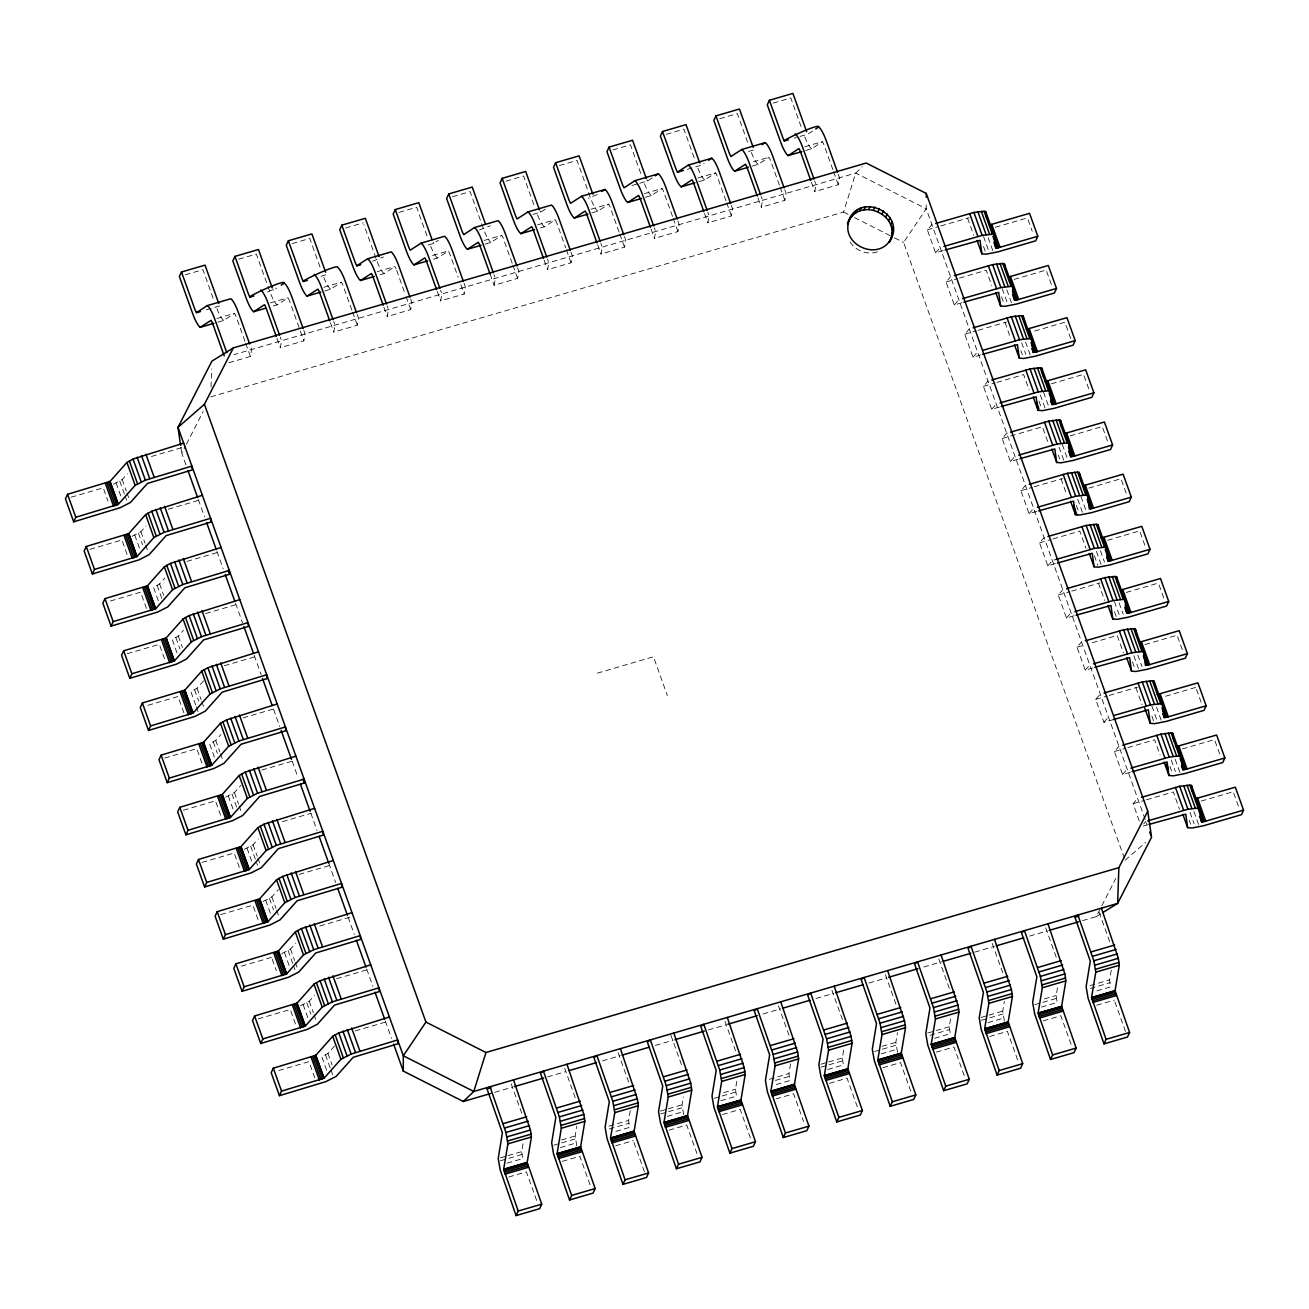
<?xml version="1.0" encoding="UTF-8"?>
<svg xmlns="http://www.w3.org/2000/svg" width="1309" height="1309" viewBox="0 0 1309 1309"><rect width="100%" height="100%" fill="white"/><g stroke="black" fill="none" stroke-linecap="round" stroke-linejoin="round"><path stroke-width="0.75" stroke-dasharray="5 3.75" d="M926.232 204.94L926.216 208.769L1147.142 824.915M211.027 386.957L211.649 369.073M507.025 1163.161L522.7 1158.58L521.735 1151.609L523.355 1141.841M576.811 1145.899L575.175 1135.999L576.794 1126.231M615.868 1131.369L629.596 1127.36L628.615 1120.389L630.251 1110.621M683.691 1114.679L682.054 1104.78L683.363 1096.958M720.801 1100.722L736.476 1096.14L735.511 1089.17L737.131 1079.401M776.204 1084.539L789.932 1080.53L788.951 1073.56L790.571 1063.792M827.697 1069.502L843.372 1064.921L842.391 1057.95L844.027 1048.165M897.483 1052.24L895.847 1042.34L897.467 1032.556M934.577 1038.282L950.269 1033.701L949.287 1026.731L950.907 1016.946M1004.363 1021.02L1002.727 1011.121L1004.363 1001.336M1041.473 1007.063L1057.148 1002.481L1056.183 995.511L1057.803 985.726M1096.877 990.88L1110.588 986.871L1109.623 979.885L1111.243 970.116M228.846 362.757L250.395 356.457L251.639 349.503L250.33 345.821M303.77 330.212L305.095 333.893L303.835 340.847L280.322 347.719L281.566 340.765L280.257 337.084M357.21 314.602L358.535 318.283L357.292 325.237L333.779 332.093L335.022 325.156L333.697 321.474M410.65 298.992L411.975 302.674L410.731 309.628L387.219 316.483L388.462 309.546L387.137 305.864M464.106 283.382L465.415 287.064L464.171 294.018L440.658 300.874L441.902 293.936L440.593 290.254M517.546 267.772L518.871 271.454L517.628 278.408L494.115 285.264L495.358 278.326L494.033 274.645M570.986 252.162L572.311 255.844L571.068 262.798L547.555 269.654L548.798 262.716L547.473 259.035M624.442 236.553L625.751 240.234L624.508 247.188L600.995 254.044L602.238 247.106L600.913 243.425M677.882 220.943L679.207 224.624L677.964 231.562L654.435 238.434L655.678 231.497L654.369 227.815M731.322 205.333L732.647 209.015L731.404 215.952L707.891 222.825L709.134 215.887L707.809 212.205M784.762 189.723L786.087 193.405L784.844 200.342L761.331 207.215L762.574 200.277L761.249 196.595M838.218 174.113L839.544 177.795L838.284 184.733L814.771 191.605L816.014 184.667L814.705 180.986M210.684 396.905L843.569 212.042L855.742 173.066L862.287 166.799M185.911 464.842L181.771 453.307L185.502 446.025M186.434 444.209L203.222 411.451M1082.494 920.652L1096.222 916.644L1100.885 907.546M1101.818 905.73L1115.792 878.437M1124.431 858.328L903.619 242.46L926.216 208.769L855.742 173.066L234 354.657M943.233 250.575L935.559 252.817L927.328 229.86L931.893 224.592M935.559 252.817L940.124 247.548M961.935 302.739L954.277 304.981L946.047 282.024L950.596 276.755M954.277 304.981L958.826 299.712M980.637 354.919L972.98 357.144L964.749 334.204L969.298 328.935M972.98 357.144L977.528 351.892M999.34 407.083L991.682 409.324L983.452 386.368L988 381.099M991.682 409.324L996.231 404.056M1018.058 459.246L1010.384 461.488L1002.154 438.531L1006.703 433.263L1010.483 432.166M1010.384 461.488L1014.933 456.219M1036.761 511.426L1029.087 513.652L1020.856 490.695L1025.422 485.443M1029.087 513.652L1033.652 508.383M1055.463 563.59L1047.805 565.832L1039.575 542.875L1044.124 537.606M1047.805 565.832L1052.354 560.563L1056.134 559.45M1074.165 615.754L1066.508 617.995L1058.277 595.039L1062.826 589.77M1066.508 617.995L1071.057 612.727M1092.868 667.934L1085.21 670.159L1076.98 647.202L1081.529 641.95M1085.21 670.159L1089.759 664.89M1113.501 719.541L1103.912 722.339L1095.682 699.382L1100.231 694.114M1103.912 722.339L1108.461 717.07M1130.289 772.261L1122.615 774.503L1114.384 751.546L1118.95 746.277M1122.615 774.503L1127.18 769.234M1139.272 820.939L1133.103 803.71L1137.652 798.457M1143.608 824.032L1145.882 821.398M113.343 484.15L122.179 479.552L127.382 473.711M132.045 536.33L140.881 531.732L146.084 525.891M158.291 600.667L153.497 587.283L159.6 583.896L164.787 578.054M176.993 652.847L172.199 639.447L178.302 636.059L183.489 630.218M195.695 705.011L190.901 691.627L197.005 688.239L203.5 680.925M214.414 757.175L209.604 743.79L215.707 740.403L220.91 734.562M225.573 797.165L234.409 792.567L240.905 785.269M244.276 849.345L253.112 844.747L258.315 838.889M262.994 901.508L271.83 896.91L278.326 889.613M281.697 953.672L290.533 949.074L295.719 943.233M300.399 1005.852L309.235 1001.254L314.438 995.396M326.645 1070.189L321.834 1056.805L327.937 1053.418L334.433 1046.104M1125.118 860.242L1145.686 842.341M217.834 322.178L223.708 320.46L234.573 313.456A7.429 1.702 73.7 0 1 236.324 317.187L245.028 341.502M267.609 291.923L276.575 288.176M273.237 305.995L277.164 304.85L288.013 297.847A7.429 1.702 73.7 0 1 289.764 301.577L303.835 340.847M324.73 290.958L330.604 289.24L341.469 282.237A7.429 1.702 73.7 0 1 343.203 285.967L351.925 310.282M372.541 261.276L383.472 256.957M380.134 274.775L384.044 273.63L394.909 266.627A7.429 1.702 73.7 0 1 396.087 268.901M427.945 245.094L433.819 243.376L438.45 240.332M433.574 259.166L437.501 258.02L448.349 251.017A7.429 1.702 73.7 0 1 450.1 254.748L458.15 277.181M479.438 230.057L490.351 225.737M485.066 244.128L490.94 242.41L501.805 235.407A7.429 1.702 73.7 0 1 503.54 239.138L512.261 263.436M532.878 214.447L540.715 212.156L545.346 209.113M540.47 227.946L544.38 226.801L555.245 219.797A7.429 1.702 73.7 0 1 556.996 223.528L565.701 247.826M597.248 194.517L588.281 198.264M591.946 212.909L597.837 211.191L608.685 204.188A7.429 1.702 73.7 0 1 610.436 207.918L619.141 232.217M639.774 183.227L647.611 180.937L652.226 177.893M645.402 197.299L651.277 195.581L662.125 188.578A7.429 1.702 73.7 0 1 663.876 192.308L672.597 216.607M687.34 169.336L701.051 165.327L704.127 163.298M698.842 181.689L704.717 179.971L715.581 172.968A7.429 1.702 73.7 0 1 717.316 176.699L726.037 200.997M752.282 166.079L758.156 164.361L769.021 157.358A7.429 1.702 73.7 0 1 770.772 161.089L779.477 185.387M812.562 131.064L807.931 134.107L794.219 138.116M805.722 150.47L811.613 148.751L822.461 141.748A7.429 1.702 73.7 0 1 824.212 145.479L832.933 169.777M1096.222 916.644L1101.164 913.6M185.273 274.825L202.911 269.67L214.152 301.021M238.713 259.215L256.351 254.061L269.572 290.942A22.302 5.105 73.7 0 0 276.035 303.803L277.164 304.85M292.169 243.605L309.808 238.451L321.032 269.801M345.609 227.995L363.248 222.841M399.049 212.385L416.687 207.231L427.928 238.582M452.505 196.775L470.127 191.621L483.348 228.502A22.302 5.105 73.7 0 0 489.828 241.363L490.94 242.41M505.945 181.166L523.584 176.011L534.825 207.362M559.385 165.556L577.024 160.402L590.244 197.283A22.302 5.105 73.7 0 0 596.708 210.144L597.837 211.191M612.825 149.946L630.463 144.792L641.705 176.142M666.281 134.336L683.92 129.182L695.144 160.532M719.721 118.726L737.36 113.572L747.93 143.074M773.161 103.116L790.8 97.962L802.041 129.313M206.331 309.824L220.043 305.815M321.065 276.314L326.874 274.514A7.429 1.702 73.7 0 1 326.285 273.499M631.92 185.518L637.81 183.8M748.617 151.435L754.491 149.717A7.429 1.702 73.7 0 1 753.837 148.621M216.869 318.512L234.507 313.375M270.308 302.903L287.947 297.765M323.765 287.293L341.404 282.155M377.205 271.683L394.843 266.545M432.608 255.5L448.283 250.935M484.101 240.463L501.723 235.309M537.541 224.853L555.18 219.699M590.981 209.244L608.62 204.089M644.421 193.634L662.059 188.48M697.877 178.024L715.516 172.87M753.28 161.841L768.956 157.26M804.757 146.804L822.396 141.65M151.451 456.481L182.098 447.531M927.328 229.86L938.831 226.506M940.746 225.933L969.085 217.719M877.406 251.803C867.327 255.37 855.431 250.706 849.868 241.707M71.111 497.207L103.231 487.832L108.025 501.216M995.347 227.259L1027.45 217.883M168.239 509.217L200.801 499.694M946.047 282.024L957.534 278.67M959.448 278.113L986.266 270.276L991.747 285.575M89.83 549.371L121.933 539.995L127.415 555.294M1014.05 279.422L1046.153 270.047L1052.338 287.26M186.942 561.381L219.503 551.874M964.749 334.204L976.236 330.833M978.15 330.277L1006.49 322.047M110.414 600.995L140.636 592.159L146.804 609.389M1034.65 331.046L1064.871 322.21L1071.04 339.424M205.644 613.545L238.205 604.038M983.452 386.368L994.938 383.013M996.869 382.441L1023.671 374.619L1029.169 389.918M127.235 653.715L159.338 644.339L165.523 661.552M1051.471 383.766L1083.574 374.374L1089.743 391.604M224.346 665.725L256.924 656.202M1002.154 438.531L1042.389 426.783L1048.558 443.996M147.835 705.338L178.04 696.503L184.225 713.716M1070.173 435.93L1102.276 426.554L1107.758 441.853M243.065 717.888L275.626 708.382M1020.856 490.695L1032.359 487.341M1034.274 486.784L1062.613 478.554M164.639 758.058L196.759 748.666L202.928 765.896M1088.875 488.093L1120.979 478.718L1127.164 495.931M261.767 770.052L294.329 760.545M1039.575 542.875L1051.062 539.521M1052.976 538.948L1079.794 531.127L1085.963 548.34M597.362 673.153L653.453 656.774L667.345 695.521M183.342 810.222L215.461 800.846L221.63 818.06M1107.578 540.273L1139.681 530.881L1145.866 548.111M282.384 821.659L311.117 813.282M1058.277 595.039L1069.764 591.684M1071.678 591.128L1100.018 582.898M202.061 862.386L234.164 853.01L240.332 870.223M1126.28 592.437L1158.4 583.061M299.172 874.396L331.733 864.889M1076.98 647.202L1084.637 644.977M1092.311 642.735L1117.199 635.454L1123.384 652.684M220.763 914.566L252.866 905.174L258.364 920.489M1144.999 644.601L1177.102 635.225L1182.583 650.524M319.789 926.003L350.452 917.053M1095.682 699.382L1107.185 696.028M1109.099 695.455L1137.439 687.241M241.363 966.173L271.568 957.354M1165.583 696.224L1195.804 687.389M336.593 978.739L369.154 969.216M1114.384 751.546L1125.887 748.192M1127.802 747.635L1154.62 739.798L1160.101 755.097M258.168 1018.893L290.287 1009.517L296.456 1026.731M1182.403 748.944L1214.507 739.569L1220.692 756.782M355.295 1030.903L387.857 1021.396M1133.103 803.71L1144.59 800.355M1146.504 799.799L1173.322 791.961L1179.491 809.191M278.768 1070.517L308.989 1061.681L315.158 1078.911M1201.106 801.108L1233.209 791.732L1238.707 807.031M1143.248 826.11L1147.077 824.997M494.671 1092.344L512.31 1087.206M547.571 1076.898L565.21 1071.744M602.435 1060.879L620.073 1055.725M655.351 1045.416L672.99 1040.279M708.251 1029.97L725.89 1024.816M763.114 1013.951L780.753 1008.797M816.014 998.489L833.653 993.335M868.931 983.043L886.553 977.888M923.794 967.007L941.416 961.87M974.73 952.134L994.333 946.407M1029.594 936.115L1047.233 930.961M500.169 1157.909L506.043 1156.191M508.007 1155.618L521.735 1151.609M561.463 1140.008L575.175 1135.999M609.029 1126.116L628.615 1120.389M660.505 1111.079L666.379 1109.361M668.343 1108.788L682.054 1104.78M723.746 1092.606L735.511 1089.17M769.348 1079.287L788.951 1073.56M820.841 1064.233L826.715 1062.532M828.679 1061.959L842.391 1057.95M882.119 1046.333L895.847 1042.34M927.737 1033.014L949.287 1026.731M981.177 1017.404L987.051 1015.686M989.015 1015.113L1002.727 1011.121M1044.418 998.931L1056.183 995.511M1090.021 985.612L1109.623 979.885M500.463 1160.756L522.013 1154.473M553.903 1145.146L559.777 1143.428M561.741 1142.855L575.453 1138.863M609.307 1128.963L628.909 1123.253M660.783 1113.926L666.674 1112.208M668.621 1111.636L682.349 1107.643M714.239 1098.316L720.114 1096.598M722.077 1096.026L735.789 1092.033M775.517 1080.416L789.229 1076.407M821.119 1067.097L827.01 1065.379M828.957 1064.806L842.685 1060.797M874.576 1051.487L880.45 1049.769M882.413 1049.196L896.125 1045.187M929.979 1035.304L949.565 1029.578M981.455 1020.267L1003.021 1013.968M1034.895 1004.658L1040.786 1002.939M1042.749 1002.367L1056.461 998.358M1090.315 988.475L1109.901 982.748M560.465 1147.551L576.156 1142.97M667.361 1116.332L683.036 1111.75M881.137 1053.892L896.812 1049.311M988.033 1022.673L1003.708 1018.091M508.759 1177.004L526.382 1171.85L537.623 1203.184M562.199 1161.394L579.838 1156.24L590.408 1185.741M615.639 1145.768L633.278 1140.63M669.079 1130.158L686.718 1125.02L697.304 1154.505M722.535 1114.548L740.174 1109.41L751.399 1140.744M775.975 1098.938L793.614 1093.8L803.53 1121.453M829.415 1083.328L847.054 1078.191L858.295 1109.525M882.871 1067.719L900.51 1062.564L911.08 1092.066M936.311 1052.109L953.95 1046.955L965.191 1078.305M989.751 1036.499L1007.39 1031.345L1018.631 1062.695M1043.208 1020.889L1060.83 1015.735L1072.071 1047.085M1096.647 1005.279L1114.286 1000.125M843.569 212.042L852.666 216.656M854.482 217.572L892.689 236.929M894.522 237.862L903.619 242.46M811.613 148.751L810.484 147.704A22.302 5.105 73.7 0 1 804.021 134.843M758.156 164.361L757.044 163.314A22.302 5.105 73.7 0 1 750.581 150.453M704.717 179.971L703.604 178.924A22.302 5.105 73.7 0 1 697.141 166.063M651.277 195.581L650.148 194.534A22.302 5.105 73.7 0 1 643.684 181.673M544.38 226.801L543.268 225.753A22.302 5.105 73.7 0 1 536.805 212.892M437.501 258.02L436.372 256.973A22.302 5.105 73.7 0 1 429.908 244.112M384.044 273.63L382.932 272.583A22.302 5.105 73.7 0 1 376.468 259.722L363.902 224.69M330.604 289.24L329.492 288.193A22.302 5.105 73.7 0 1 323.028 275.332M223.708 320.46L222.595 319.412A22.302 5.105 73.7 0 1 216.132 306.551M647.611 180.937L647.53 180.855A7.429 1.702 73.7 0 1 646.957 179.84M540.715 212.156L540.65 212.074A7.429 1.702 73.7 0 1 540.061 211.06M433.754 243.294L433.819 243.376A7.429 1.702 73.7 0 1 433.164 242.28M273.499 290.205L273.417 290.123A7.429 1.702 73.7 0 1 272.845 289.109M1028.138 219.781L1032.261 231.268M1159.087 584.976L1164.568 600.275M1196.491 689.303L1201.286 702.704M988.164 237.682L992.958 251.066M1006.866 289.845L1011.661 303.23M1025.569 342.009L1030.363 355.41M1043.584 392.275L1049.082 407.574M1062.303 444.438L1067.784 459.737M1081.005 496.602L1085.799 510.003M1100.394 550.696L1104.501 562.166M1119.097 602.86L1123.22 614.33M1137.799 655.024L1141.923 666.51M1156.501 707.204L1161.312 720.588M1175.22 759.367L1180.014 772.752M1193.923 811.531L1198.717 824.932M983.534 236.536L988.328 249.921M1002.236 288.7L1007.046 302.084M1021.625 342.778L1025.749 354.264M1040.328 394.958L1045.138 408.343M1059.046 447.122L1063.841 460.506M1077.749 499.285L1082.543 512.686M1096.451 551.465L1101.245 564.85M1114.466 601.715L1119.964 617.014M1133.856 655.793L1138.666 669.194M1151.887 706.058L1156.681 719.443M1171.277 760.136L1175.384 771.606M1189.979 812.3L1194.103 823.786M983.517 246.485L985.579 252.228M1001.532 296.75L1004.281 304.392M1020.922 350.828L1022.296 354.657M1038.953 401.078L1041.015 406.821M1058.343 455.156L1059.717 458.984M1076.358 505.421L1079.107 513.063M1094.373 555.671L1097.809 565.243M1114.45 611.663L1116.512 617.406M1132.481 661.929L1135.214 669.57M1151.871 716.007L1153.933 721.75M1169.886 766.256L1172.635 773.914M1189.276 820.35L1190.65 824.179M967.564 218.112L973.732 235.325M1004.968 322.439L1010.466 337.755M1061.092 478.947L1066.573 494.262M1098.496 583.29L1104.681 600.504M1135.917 687.634L1142.086 704.847M833.604 171.643L838.284 184.733M1099.118 912.193L1110.523 943.985M1114.941 1001.974L1125.527 1031.476M811.416 182.262L814.771 191.605M780.148 187.269L784.844 200.342M1045.678 927.803L1057.083 959.595M757.976 197.872L761.331 207.215M726.708 202.879L731.404 215.952M992.238 943.413L1003.627 975.205M704.537 213.482L707.891 222.825M673.268 218.488L677.964 231.562M938.782 959.022L950.187 990.815M651.097 229.091L654.435 238.434M619.812 234.098L624.508 247.188M885.342 974.632L896.747 1006.425M597.64 244.701L600.995 254.044M566.372 249.708L571.068 262.798M831.902 990.242L842.62 1020.153M544.2 260.311L547.555 269.654M512.932 265.318L517.628 278.408M778.462 1005.852L789.851 1037.644M490.09 274.056L494.115 285.264M460.833 284.658L464.171 294.018M725.006 1021.462L735.74 1051.389M437.304 291.531L440.658 300.874M396.66 270.358L405.365 294.656M406.035 296.538L410.731 309.628M670.895 1035.206L682.3 1066.999M383.864 307.14L387.219 316.483M352.596 312.147L357.292 325.237M618.126 1052.681L628.844 1082.608M633.932 1142.462L644.519 1171.964M330.424 322.75L333.779 332.093M564.67 1068.291L576.075 1100.084M276.968 338.36L280.322 347.719M245.699 343.367L250.395 356.457M511.23 1083.901L522.635 1115.693M198.33 499.498L204.548 516.81M216.967 551.449L223.185 568.777M235.604 603.416L242.492 622.659M254.224 655.384L261.129 674.626M273.548 709.265L279.766 726.593M292.185 761.233L297.699 776.63M310.822 813.2L317.023 830.511M328.755 863.236L335.66 882.479M348.079 917.118L354.297 934.446M366.716 969.085L372.918 986.413M385.337 1021.053L391.555 1038.364M122.179 479.552L126.302 491.039M126.989 492.953L129.035 498.68M140.881 531.732L145.004 543.202M145.692 545.117L147.737 550.86M159.6 583.896L163.707 595.366M178.302 636.059L182.409 647.546M197.005 688.239L201.111 699.71M201.799 701.624L204.548 709.282M215.707 740.403L219.83 751.873M220.517 753.788L223.25 761.445M234.409 792.567L238.533 804.053M239.22 805.968L241.265 811.695M253.112 844.747L257.235 856.217M257.922 858.131L259.984 863.875M271.83 896.91L275.937 908.381M276.624 910.295L278.686 916.038M290.533 949.074L294.64 960.561M295.327 962.475L297.388 968.202M309.235 1001.254L313.358 1012.724M314.045 1014.639L316.091 1020.382M327.937 1053.418L332.061 1064.888M119.757 481.041L126.613 500.169M138.459 533.221L142.583 544.691M157.162 585.385L161.972 598.769M175.881 637.548L179.988 649.035M194.583 689.728L198.69 701.199M213.285 741.892L217.409 753.362M231.988 794.056L236.798 807.457M250.69 846.236L257.562 865.364M269.409 898.399L273.516 909.87M288.111 950.563L294.967 969.691M306.813 1002.743L310.937 1014.213M325.516 1054.907L330.326 1068.291M331.013 1070.206L333.059 1075.949M116.076 482.939L120.886 496.34M134.778 535.119L140.276 550.418M196.383 706.925L198.444 712.669M228.306 795.954L233.117 809.355M247.025 848.134L251.819 861.518M265.727 900.297L271.208 915.596M284.429 952.461L289.911 967.776M303.132 1004.641L307.942 1018.026M272.256 959.268L276.379 970.738M180.904 447.302L181.771 453.307"/><path stroke-width="1.5" d="M490.76 1093.49L463.321 1101.507L403.287 1071.089L403.319 1055.774L177.991 427.323L211.927 361.12L233.329 347.899L866.214 163.036L926.265 193.454L1147.764 811.236L1151.56 837.22L1117.624 903.423L1102.8 912.586M926.248 197.283L926.265 193.454M1147.764 811.236L1118.868 867.638L1117.624 903.423L473.793 1091.477L463.321 1101.507M516.09 1215.586L518.2 1211.038L503.67 1169.264L507.892 1143.853L505.928 1132.481L490.008 1086.748L487.046 1088.908L502.411 1132.89L498.205 1158.481L500.185 1169.853L516.09 1215.586L539.603 1208.714L541.713 1204.165L527.183 1162.392L531.405 1136.997L530.423 1130.011L513.521 1079.876M569.546 1199.977L571.64 1195.428L557.11 1153.654L561.332 1128.243L559.368 1116.872L543.448 1071.138L540.486 1073.298L555.85 1117.281L551.662 1142.872L553.625 1154.243L569.546 1199.977L593.059 1193.104L595.153 1188.556L580.623 1146.782L584.845 1121.371L583.879 1114.401L566.961 1064.266M622.986 1184.367L625.08 1179.818L610.55 1138.045L614.772 1112.634L612.808 1101.262L596.904 1055.529L593.942 1057.688L609.307 1101.671L605.102 1127.262L607.065 1138.634L622.986 1184.367L646.499 1177.495L648.609 1172.946L634.096 1131.352L638.301 1105.761L637.319 1098.791L620.417 1048.656M676.426 1168.757L678.537 1164.208L663.99 1122.435L668.228 1097.024L666.265 1085.652L650.344 1039.919L647.382 1042.079L662.747 1086.061L658.542 1111.652L660.521 1123.024L676.426 1168.757L699.939 1161.885L702.049 1157.336L687.52 1115.563L691.741 1090.152L690.759 1083.181L673.857 1033.046M729.882 1153.147L713.961 1107.414L711.998 1096.042L716.187 1070.451L700.822 1026.469L703.784 1024.309L719.705 1070.042L721.668 1081.414L717.447 1106.825L731.976 1148.598L729.882 1153.147L753.395 1146.275L755.489 1141.726L740.959 1099.953L745.181 1074.542L744.216 1067.571L727.297 1017.437M783.322 1137.537L785.416 1132.989L770.886 1091.215L775.108 1065.804L773.144 1054.432L757.224 1008.699L754.262 1010.859L769.643 1054.841L765.438 1080.416L767.401 1091.804L783.322 1137.537L806.835 1130.665L808.929 1126.116L794.432 1084.523L798.621 1058.932L797.656 1051.961L780.753 1001.827M836.762 1121.928L838.873 1117.379L824.326 1075.605L828.564 1050.194L826.584 1038.822L810.68 993.089L807.718 995.249L823.083 1039.231L818.878 1064.806L820.841 1076.194L836.762 1121.928L860.275 1115.055L862.386 1110.507L847.839 1068.733L852.077 1043.322L851.095 1036.352L834.193 986.217M890.202 1106.318L874.297 1060.568L872.318 1049.196L876.523 1023.622L861.158 979.639L864.12 977.479L880.041 1023.213L882.004 1034.585L877.783 1059.995L892.313 1101.769L890.202 1106.318L913.731 1099.445L915.825 1094.897L901.296 1053.123L905.517 1027.712L904.535 1020.742L887.633 970.607M943.658 1090.708L945.752 1086.159L931.223 1044.386L935.444 1018.975L933.481 1007.603L917.56 961.87L914.598 964.029L929.963 1008.012L925.774 1033.586L927.737 1044.958L943.658 1090.708L967.171 1083.836L969.265 1079.287L954.768 1037.693L958.957 1012.102L957.992 1005.132L941.073 954.997M997.098 1075.098L999.192 1070.549L984.663 1028.776L988.884 1003.365L986.921 991.993L971.016 946.26L968.055 948.403L983.419 992.402L979.214 1017.977L981.177 1029.349L997.098 1075.098L1020.611 1068.226L1022.722 1063.677L1008.175 1021.904L1012.413 996.493L1011.432 989.522L994.529 939.387M1050.538 1059.488L1034.634 1013.739L1032.654 1002.367L1036.859 976.792L1021.495 932.793L1024.456 930.634L1040.377 976.383L1042.34 987.755L1038.102 1013.166L1052.649 1054.939L1050.538 1059.488L1074.051 1052.616L1076.162 1048.067L1061.632 1006.294L1065.853 980.883L1064.871 973.912L1047.969 923.778M1103.994 1043.878L1106.089 1039.33L1091.559 997.556L1095.78 972.145L1093.817 960.773L1077.896 915.024L1074.934 917.184L1090.299 961.182L1086.11 986.757L1088.074 998.129L1103.994 1043.878L1127.507 1037.006L1129.602 1032.457L1115.072 990.684L1119.293 965.273L1118.328 958.303L1101.409 908.168M848.936 220.992C840.771 244.799 878.257 261.571 890.496 239.531L889.089 242.59C909.264 212.827 856.184 189.363 847.528 224.052L850.768 216.869M849.345 219.928C861.6 197.888 899.087 214.66 890.905 238.483L892.329 235.424M1118.868 867.638L485.966 1052.501L473.793 1091.477L403.319 1055.774L425.932 1022.084L204.417 404.301L233.329 347.899M183.669 443.129L133.027 459.05L126.924 462.437L110.038 481.434L67.561 494.311L65.45 498.86L73.68 521.816L120.199 507.712L130.409 502.509L147.459 483.43L192.243 469.931L191.899 466.086L145.364 480.19L135.154 485.394L118.268 504.39L75.791 517.268L73.68 521.816M218.799 303.459A7.429 1.702 73.7 0 1 218.227 302.003L205.006 265.122L181.493 271.994L179.398 276.543L192.619 313.424A22.302 5.105 73.7 0 0 199.083 326.285L200.195 327.332L213.923 323.323M202.371 495.309L151.746 511.23L145.643 514.617L128.757 533.597L86.263 546.475L84.152 551.024L92.383 573.98L138.918 559.892L149.111 554.672L166.161 535.61L210.945 522.095L210.602 518.266L164.067 532.354L153.873 537.574L136.987 556.554L94.493 569.431L92.383 573.98M272.239 287.849A7.429 1.702 73.7 0 1 271.683 286.393L258.462 249.512L234.949 256.384L232.838 260.933L246.059 297.814A22.302 5.105 73.7 0 0 252.522 310.675L253.651 311.722L265.4 308.286M221.074 547.473L170.448 563.394L164.345 566.781L147.459 585.778L104.965 598.655L102.855 603.204L111.085 626.16L157.62 612.056L167.83 606.852L184.864 587.774L229.648 574.258L229.304 570.429L182.785 584.534L172.575 589.737L155.689 608.718L113.196 621.611L111.085 626.16M325.696 272.239A7.429 1.702 73.7 0 1 325.123 270.783L311.902 233.902L288.389 240.774L286.278 245.323L299.499 282.204A22.302 5.105 73.7 0 0 305.962 295.065L307.091 296.112L320.803 292.103M239.776 599.637L189.15 615.557L183.047 618.944L166.161 637.941L123.668 650.818L121.573 655.367L129.804 678.324L176.322 664.219L186.532 659.016L203.566 639.937L248.35 626.438L248.006 622.593L201.488 636.698L191.278 641.901L174.392 660.898L131.898 673.775L129.804 678.324M379.135 256.613A7.429 1.702 73.7 0 1 378.563 255.173L365.342 218.292L341.829 225.164L339.735 229.713L352.955 266.594A22.302 5.105 73.7 0 0 359.419 279.455L360.531 280.502L374.259 276.494M258.478 651.817L207.853 667.721L201.75 671.124L184.864 690.105L142.37 702.982L140.276 707.531L148.506 730.487L195.025 716.399L205.235 711.18L222.268 692.117L267.069 678.602L266.709 674.773L220.19 688.861L209.98 694.081L193.094 713.061L150.6 725.939L148.506 730.487M432.019 239.563L418.798 202.682L395.269 209.555L393.175 214.103L406.395 250.984A22.302 5.105 73.7 0 0 412.859 263.845L413.971 264.893L427.699 260.884M277.197 703.98L226.555 719.901L220.452 723.288L203.566 742.285L161.089 755.162L158.978 759.711L167.208 782.667L213.727 768.563L223.937 763.36L240.987 744.281L285.771 730.766L285.427 726.937L238.892 741.041L228.682 746.245L211.796 765.225L169.319 778.119L167.208 782.667M485.459 223.954L472.238 187.072L448.725 193.945L446.614 198.493L459.835 235.375A22.302 5.105 73.7 0 0 466.299 248.235L467.428 249.283L481.139 245.274M295.899 756.144L245.274 772.065L239.171 775.452L222.285 794.448L179.791 807.326L177.68 811.875L185.911 834.831L232.446 820.727L242.64 815.523L259.689 796.445L304.473 782.946L304.13 779.1L257.595 793.205L247.401 798.408L230.515 817.405L188.021 830.282L185.911 834.831M539.472 209.784A7.429 1.702 73.7 0 1 538.899 208.344L525.678 171.463L502.165 178.335L500.071 182.884L513.292 219.765A22.302 5.105 73.7 0 0 519.755 232.626L520.867 233.673L534.579 229.664M314.602 808.324L263.976 824.228L257.873 827.632L240.987 846.612L198.493 859.489L196.383 864.038L204.613 886.995L251.148 872.907L261.358 867.687L278.392 848.625L323.176 835.109L322.832 831.28L276.314 845.369L266.103 850.588L249.217 869.569L206.724 882.446L204.613 886.995M592.912 194.174A7.429 1.702 73.7 0 1 592.355 192.734L579.118 155.853L555.605 162.725L553.511 167.274L566.732 204.155A22.302 5.105 73.7 0 0 573.195 217.016L574.307 218.063L588.036 214.054M333.304 860.488L282.679 876.408L276.575 879.795L259.689 898.792L217.196 911.669L215.101 916.218L223.332 939.175L269.85 925.07L280.061 919.867L297.094 900.788L341.878 887.273L341.534 883.444L295.016 897.549L284.806 902.752L267.92 921.732L225.426 934.626L223.332 939.175M646.351 178.564A7.429 1.702 73.7 0 1 645.795 177.124L632.574 140.243L609.061 147.115L606.951 151.664L620.171 188.529A22.302 5.105 73.7 0 0 626.635 201.39L627.764 202.453L641.475 198.444M352.006 912.651L301.381 928.572L295.278 931.959L278.392 950.956L235.898 963.833L233.804 968.382L242.034 991.338L288.553 977.234L298.763 972.031L315.796 952.952L360.597 939.453L360.237 935.608L313.718 949.712L303.508 954.916L286.622 973.912L244.128 986.79L242.034 991.338M699.808 162.954A7.429 1.702 73.7 0 1 699.235 161.514L686.014 124.633L662.501 131.505L660.39 136.054L673.611 172.919A22.302 5.105 73.7 0 0 680.091 185.78L681.204 186.843L694.915 182.835M370.725 964.831L320.083 980.736L313.98 984.139L297.094 1003.119L254.6 1015.997L252.506 1020.545L260.736 1043.502L307.255 1029.414L317.465 1024.194L334.515 1005.132L379.299 991.617L378.955 987.788L332.421 1001.876L322.21 1007.079L305.324 1026.076L262.847 1038.953L260.736 1043.502M389.428 1016.995L338.802 1032.916L332.699 1036.303L315.813 1055.299L273.319 1068.177L271.208 1072.726L279.439 1095.682L325.974 1081.578L336.168 1076.374L353.217 1057.296L398.001 1043.78L397.658 1039.951L351.123 1054.056L340.929 1059.259L324.043 1078.24L281.55 1091.117L279.439 1095.682M753.248 147.344A7.429 1.702 73.7 0 1 752.675 145.904L739.454 109.023L715.941 115.896L713.847 120.444L727.068 157.309A22.302 5.105 73.7 0 0 733.531 170.17L734.644 171.234L748.372 167.225M806.688 131.734A7.429 1.702 73.7 0 1 806.131 130.278L792.91 93.414L769.397 100.286L767.287 104.835L780.508 141.699A22.302 5.105 73.7 0 0 786.971 154.56L788.1 155.624L801.812 151.615M852.044 216.312L853.468 213.252M855.497 213.351L856.904 210.291M859.538 211.158L860.962 208.098M864.005 209.865L865.429 206.789M868.701 209.489L870.125 206.429M873.43 210.078L874.837 207.002M877.963 211.583L879.37 208.524M882.119 213.94L883.526 210.88M885.702 217.065L887.126 214.005M888.566 220.812L889.989 217.752M890.595 225.017L892.018 221.957M891.691 229.5L893.098 226.441M891.789 234.049L893.213 230.989M990.259 224.755L1029.561 213.318L1037.792 236.275L1035.681 240.823L997.916 251.868L986.266 254.142L981.881 253.815L977.07 240.414M1008.961 276.919L1048.264 265.498L1056.494 288.455L1054.399 293.003L1016.618 304.032L1004.968 306.306L1000.583 305.979L995.789 292.594M1026.289 329.344L1066.966 317.662L1075.196 340.618L1073.102 345.167L1035.321 356.195L1023.671 358.47L1019.286 358.142L1014.491 344.758M1044.991 381.524L1085.668 369.825L1093.899 392.782L1091.804 397.331L1054.023 408.375L1042.373 410.65L1037.988 410.322L1033.194 396.922M1065.084 433.426L1104.387 422.005L1112.617 444.962L1110.507 449.511L1072.726 460.539L1061.092 462.813L1056.707 462.486L1051.896 449.102M1083.787 485.59L1123.089 474.169L1131.32 497.125L1129.209 501.674L1091.444 512.703L1079.794 514.977L1075.409 514.65L1070.598 501.265M1101.098 538.032L1141.792 526.333L1150.022 549.289L1147.911 553.838L1110.147 564.883L1098.496 567.157L1094.111 566.83L1089.317 553.429M1121.208 589.934L1160.494 578.513L1168.724 601.469L1166.63 606.018L1128.849 617.046L1117.199 619.321L1112.814 618.993L1108.019 605.609M1139.91 642.097L1179.196 630.676L1187.427 653.633L1185.332 658.182L1147.551 669.21L1135.901 671.484L1131.516 671.157L1126.722 657.773M1157.221 694.539L1197.915 682.84L1206.145 705.796L1204.035 710.345L1166.254 721.39L1154.62 723.664L1150.235 723.337L1144.737 708.022M1175.924 746.703L1216.617 735.02L1224.848 757.976L1222.737 762.525L1184.972 773.554L1173.322 775.828L1168.937 775.501L1164.126 762.116M1196.017 798.605L1235.32 787.184L1243.55 810.14L1241.439 814.689L1203.675 825.717L1192.024 827.992L1187.639 827.664L1182.845 814.28M204.417 404.301L177.991 427.323L180.609 445.305M181.493 271.994L194.714 308.875A7.429 1.702 73.7 0 0 196.465 312.606L207.329 305.586L230.842 298.73L231.955 299.777A22.302 5.105 73.7 0 1 238.418 312.638L249.659 343.972M200.195 327.332L211.06 320.329A7.429 1.702 73.7 0 1 212.811 324.059L224.199 355.835M253.897 295.932C235.342 302.395 285.706 278.179 284.282 283.12L285.395 284.168A22.302 5.105 73.7 0 1 291.874 297.028L303.099 328.363M281.206 285.133L284.282 283.12M253.651 311.722L264.5 304.719A7.429 1.702 73.7 0 1 266.251 308.449L276.297 336.495M307.337 280.322C288.782 286.786 339.162 262.569 337.722 267.511L338.851 268.558A22.302 5.105 73.7 0 1 345.314 281.419L356.555 312.753M307.091 296.112L317.956 289.109A7.429 1.702 73.7 0 1 319.691 292.84L329.753 320.885M341.829 225.164L355.05 262.045A7.429 1.702 73.7 0 0 356.801 265.776L367.649 258.757L391.178 251.884L392.291 252.948A22.302 5.105 73.7 0 1 398.754 265.809L409.995 297.143M360.531 280.502L371.396 273.499A7.429 1.702 73.7 0 1 373.13 277.23L383.193 305.275M463.435 281.533L452.194 250.199A22.302 5.105 73.7 0 0 445.731 237.338L444.618 236.275L421.105 243.147L410.241 250.166A7.429 1.702 73.7 0 1 408.49 246.436L395.269 209.555M413.971 264.893L424.836 257.889A7.429 1.702 73.7 0 1 426.587 261.62L436.633 289.665M516.891 265.923L505.65 234.589A22.302 5.105 73.7 0 0 499.187 221.728L498.058 220.665L474.545 227.537L463.762 234.638A7.429 1.702 73.7 0 1 461.946 230.809L448.725 193.945M467.428 249.283L478.276 242.28A7.429 1.702 73.7 0 1 480.027 246.01L490.09 274.056M570.331 250.314L559.09 218.979A22.302 5.105 73.7 0 0 552.627 206.118L551.514 205.055L527.985 211.927L517.137 218.93A7.429 1.702 73.7 0 1 515.386 215.2L502.165 178.335M520.867 233.673L531.732 226.67A7.429 1.702 73.7 0 1 533.467 230.4L543.53 258.446M623.771 234.704L612.53 203.37A22.302 5.105 73.7 0 0 606.067 190.509L604.954 189.445L581.441 196.317L570.577 203.32A7.429 1.702 73.7 0 1 568.826 199.59L555.605 162.725M601.862 191.474L604.954 189.445M574.307 218.063L585.172 211.06A7.429 1.702 73.7 0 1 586.923 214.791L596.969 242.836M677.211 219.094L665.986 187.76A22.302 5.105 73.7 0 0 659.523 174.899L658.394 173.835L634.881 180.707L624.082 187.809A7.429 1.702 73.7 0 1 622.282 183.98L609.061 147.115M655.318 175.864L658.394 173.835M627.764 202.453L638.612 195.434A7.429 1.702 73.7 0 1 640.363 199.181L650.426 227.226M662.501 131.505L675.722 168.37A7.429 1.702 73.7 0 0 677.473 172.101L688.321 165.098L711.834 158.225L712.963 159.289A22.302 5.105 73.7 0 1 719.426 172.15L730.667 203.484M708.758 160.254L711.834 158.225M681.204 186.843L692.068 179.824A7.429 1.702 73.7 0 1 693.803 183.571L703.866 211.616M784.107 187.874L772.866 156.54A22.302 5.105 73.7 0 0 766.403 143.679L765.29 142.616L741.778 149.488L730.913 156.491A7.429 1.702 73.7 0 1 729.162 152.76L715.941 115.896M762.198 144.644L765.29 142.616M734.644 171.234L745.508 164.214A7.429 1.702 73.7 0 1 747.259 167.945L757.306 196.006M788.345 139.834C769.79 146.281 820.154 122.081 818.73 127.006L819.843 128.069A22.302 5.105 73.7 0 1 826.323 140.93L837.547 172.264M815.654 129.035L818.73 127.006M788.1 155.624L798.948 148.604A7.429 1.702 73.7 0 1 800.699 152.335L810.746 180.397M196.53 312.687L200.457 311.542M356.866 265.858L360.777 264.713M677.538 172.199L683.413 170.481M935.673 223.495L973.929 212.434L984.106 211.289L985.693 211.616L998.489 247.712L1037.792 236.275M943.904 246.436L982.159 235.391L992.337 234.246L993.924 234.573L995.789 248.072L998.489 247.712M945.147 250.019L980.016 240.3L981.881 253.815M954.376 275.659L992.631 264.614L1002.809 263.469L1004.396 263.78L1017.191 299.876L1056.494 288.455M962.606 298.616L1000.861 287.571L1011.039 286.409L1012.626 286.736L1014.508 300.252L1017.191 299.876M963.849 302.183L998.718 292.463L1000.583 305.979M973.078 327.823L1011.333 316.778L1021.527 315.633L1023.114 315.944L1035.91 352.039L1075.196 340.618M983.19 350.223L1019.564 339.735L1029.758 338.589L1031.345 338.9L1033.21 352.416L1035.91 352.039M982.552 354.346L1017.42 344.643L1019.286 358.142M991.78 380.003L1030.052 368.942L1040.23 367.796L1041.817 368.124L1054.612 404.219L1093.899 392.782M1000.011 402.943L1038.282 391.898L1048.46 390.753L1050.047 391.064L1051.912 404.579L1054.612 404.219M1001.254 406.526L1036.123 396.807L1037.988 410.322M1010.483 432.166L1048.754 421.122L1058.932 419.976L1060.519 420.287L1073.315 456.383L1112.617 444.962M1018.713 455.123L1056.985 444.078L1067.162 442.917L1068.749 443.244L1070.615 456.759L1073.315 456.383M1019.973 458.69L1054.825 448.971L1056.707 462.486M1029.201 484.33L1067.457 473.285L1077.634 472.14L1079.221 472.451L1092.017 508.547L1131.32 497.125M1037.432 507.287L1075.687 496.242L1085.865 495.097L1087.452 495.407L1089.317 508.923L1092.017 508.547M1038.675 510.854L1073.544 501.151L1075.409 514.65M1047.904 536.51L1086.159 525.449L1096.337 524.304L1097.924 524.631L1110.719 560.727L1150.022 549.289M1056.134 559.45L1094.389 548.406L1104.567 547.26L1106.154 547.571L1108.036 561.086L1110.719 560.727M1057.377 563.034L1092.246 553.314L1094.111 566.83M1066.606 588.674L1104.861 577.629L1115.055 576.467L1116.642 576.794L1129.438 612.89L1168.724 601.469M1074.836 611.63L1113.092 600.586L1123.286 599.424L1124.873 599.751L1126.738 613.267L1129.438 612.89M1076.08 615.197L1110.948 605.478L1112.814 618.993M1085.308 640.837L1123.58 629.793L1133.758 628.647L1135.345 628.958L1148.14 665.054L1187.427 653.633M1093.539 663.794L1131.81 652.749L1141.988 651.604L1143.575 651.915L1145.44 665.43L1148.14 665.054M1094.782 667.361L1129.651 657.658L1131.516 671.157M1104.011 693.017L1142.282 681.956L1152.46 680.811L1154.047 681.138L1166.843 717.234L1206.145 705.796M1114.139 715.418L1150.513 704.913L1160.69 703.767L1162.277 704.078L1164.143 717.594L1166.843 717.234M1113.501 719.541L1148.353 709.822L1150.235 723.337M1122.729 745.181L1160.985 734.136L1171.162 732.975L1172.749 733.302L1185.545 769.397L1224.848 757.976M1130.96 768.138L1169.215 757.093L1179.393 755.931L1180.98 756.258L1182.845 769.774L1185.545 769.397M1132.203 771.705L1167.072 761.985L1168.937 775.501M1141.432 797.345L1179.687 786.3L1189.865 785.155L1191.452 785.465L1204.247 821.561L1243.55 810.14M1147.764 820.858L1187.918 809.257L1198.095 808.111L1199.682 808.422L1201.564 821.937L1204.247 821.561M1148.991 824.441L1185.774 814.165L1187.639 827.664M487.046 1088.908L490.973 1087.763M1074.934 917.184L1078.861 916.038M514.273 1086.634L543.66 1078.043M569.137 1070.598L596.56 1062.597M622.037 1055.152L649.477 1047.135M674.937 1039.706L704.34 1031.116M727.853 1024.243L757.24 1015.669M782.717 1008.225L810.14 1000.207M835.617 992.762L863.04 984.761M888.516 977.316L917.904 968.725M943.38 961.297L970.82 953.279M996.28 945.834L1023.72 937.833M1049.196 930.388L1078.583 921.798M503.229 1123.613L526.742 1116.757M556.669 1108.003L580.182 1101.147M610.125 1092.393L633.638 1085.537M663.565 1076.783L687.078 1069.928M717.005 1061.174L740.518 1054.301M770.445 1045.564L793.974 1038.691M823.901 1029.954L847.414 1023.082M877.341 1014.344L900.854 1007.472M930.781 998.734L954.294 991.862M984.237 983.124L1007.75 976.252M1037.677 967.515L1061.19 960.642M1091.117 951.905L1114.63 945.033M504.669 1127.998L528.198 1121.126M558.125 1112.388L581.638 1105.516M611.565 1096.778L635.078 1089.906M665.005 1081.169L688.518 1074.296M718.461 1065.559L741.974 1058.686M771.901 1049.949L795.414 1043.077M825.341 1034.339L848.854 1027.467M878.781 1018.729L902.31 1011.857M932.237 1003.119L955.75 996.247M985.677 987.51L1009.19 980.637M1039.117 971.9L1062.646 965.028M1092.573 956.29L1116.086 949.418M505.928 1132.481L529.441 1125.609M559.368 1116.872L582.881 1109.999M612.808 1101.262L636.321 1094.389M666.265 1085.652L689.778 1078.78M719.705 1070.042L743.217 1063.17M773.144 1054.432L796.657 1047.56M826.584 1038.822L850.114 1031.95M880.041 1023.213L903.554 1016.34M933.481 1007.603L956.994 1000.731M986.921 991.993L1010.433 985.121M1040.377 976.383L1063.89 969.511M1093.817 960.773L1117.33 953.901M506.91 1136.883L530.423 1130.011M560.35 1121.273L583.879 1114.401M613.806 1105.663L637.319 1098.791M667.246 1090.053L690.759 1083.181M720.686 1074.444L744.216 1067.571M774.143 1058.834L797.656 1051.961M827.583 1043.224L851.095 1036.352M881.022 1027.614L904.535 1020.742M934.479 1012.004L957.992 1005.132M987.919 996.394L1011.432 989.522M1041.359 980.785L1064.871 973.912M1094.799 965.175L1118.328 958.303M507.597 1140.99L531.127 1134.134M561.054 1125.38L584.567 1118.524M614.494 1109.77L638.007 1102.914M667.934 1094.16L691.463 1087.304M721.39 1078.551L744.903 1071.695M774.83 1062.941L798.343 1056.085M828.27 1047.331L851.783 1040.475M881.726 1031.721L905.239 1024.849M935.166 1016.111L958.679 1009.239M988.606 1000.501L1012.119 993.629M1042.046 984.892L1065.575 978.019M1095.502 969.282L1119.015 962.41M507.892 1143.853L531.405 1136.997M561.332 1128.243L584.845 1121.371M614.772 1112.634L638.301 1105.761M668.228 1097.024L691.741 1090.152M721.668 1081.414L745.181 1074.542M775.108 1065.804L798.621 1058.932M828.564 1050.194L852.077 1043.322M882.004 1034.585L905.517 1027.712M935.444 1018.975L958.957 1012.102M988.884 1003.365L1012.413 996.493M1042.34 987.755L1065.853 980.883M1095.78 972.145L1119.293 965.273M503.67 1169.264L527.183 1162.392M557.11 1153.654L580.623 1146.782M610.55 1138.045L634.063 1131.172L610.583 1138.225M663.99 1122.435L687.52 1115.563M740.959 1099.953L717.447 1106.825L740.992 1100.133M770.886 1091.215L794.399 1084.343L770.919 1091.379M824.326 1075.605L847.839 1068.733M901.296 1053.123L877.783 1059.995L901.312 1053.303M931.223 1044.386L954.736 1037.513L931.255 1044.549M984.663 1028.776L1008.175 1021.904M1061.632 1006.294L1038.102 1013.166L1061.648 1006.474M1091.559 997.556L1115.072 990.684M503.687 1169.444L527.2 1162.572M557.127 1153.834L580.656 1146.962M664.023 1122.615L687.536 1115.743M824.359 1075.769L847.872 1068.913M984.695 1028.939L1008.208 1022.084M1091.575 997.72L1115.104 990.864M504.03 1170.999L527.543 1164.126M557.47 1155.389L580.983 1148.517M610.91 1139.779L634.423 1132.907M664.367 1124.169L687.88 1117.297M717.807 1108.559L741.319 1101.687M771.246 1092.95L794.759 1086.077M824.686 1077.34L848.216 1070.467M878.143 1061.73L901.656 1054.858M931.583 1046.12L955.095 1039.248M985.023 1030.494L1008.552 1023.638M1038.479 1014.884L1061.992 1008.028M1091.919 999.274L1115.432 992.418M504.456 1172.602L527.985 1165.73M557.912 1156.992L581.425 1150.12M611.352 1141.383L634.865 1134.51M664.792 1125.773L688.305 1118.9M718.248 1110.163L741.761 1103.291M771.688 1094.553L795.201 1087.681M825.128 1078.927L848.641 1072.071M878.568 1063.317L902.097 1056.461M932.024 1047.707L955.537 1040.851M985.464 1032.097L1008.977 1025.242M1038.904 1016.488L1062.417 1009.632M1092.361 1000.878L1115.873 994.022M504.979 1174.157L528.492 1167.301M558.419 1158.547L581.932 1151.691M611.859 1142.937L635.389 1136.081M665.316 1127.327L688.829 1120.471M718.756 1111.717L742.268 1104.845M772.195 1096.108L795.708 1089.235M825.652 1080.498L849.165 1073.625M879.092 1064.888L902.605 1058.016M932.532 1049.278L956.045 1042.406M985.972 1033.668L1009.501 1026.796M1039.428 1018.058L1062.941 1011.186M1092.868 1002.449L1116.381 995.576M518.2 1211.038L541.713 1204.165M571.64 1195.428L595.153 1188.556M625.08 1179.818L648.609 1172.946M678.537 1164.208L702.049 1157.336M731.976 1148.598L755.489 1141.726M785.416 1132.989L808.929 1126.116M838.873 1117.379L862.386 1110.507M892.313 1101.769L915.825 1094.897M945.752 1086.159L969.265 1079.287M999.192 1070.549L1022.722 1063.677M1052.649 1054.939L1076.162 1048.067M1106.089 1039.33L1129.602 1032.457M425.932 1022.084L485.966 1052.501M795.217 133.878L796.33 134.925A22.302 5.105 73.7 0 1 802.793 147.786L814.034 179.137M741.778 149.488L742.89 150.535A22.302 5.105 73.7 0 1 749.353 163.396L760.594 194.746M688.321 165.098L689.45 166.145A22.302 5.105 73.7 0 1 695.913 179.006L707.155 210.356M634.881 180.707L635.994 181.755A22.302 5.105 73.7 0 1 642.457 194.616L653.698 225.966M581.441 196.317L582.554 197.364A22.302 5.105 73.7 0 1 589.017 210.225L600.258 241.576M527.985 211.927L529.114 212.974A22.302 5.105 73.7 0 1 535.577 225.835L546.818 257.186M474.545 227.537L475.658 228.6A22.302 5.105 73.7 0 1 482.137 241.445L493.362 272.796M421.105 243.147L422.218 244.21A22.302 5.105 73.7 0 1 428.681 257.071L439.922 288.405M367.649 258.757L368.778 259.82A22.302 5.105 73.7 0 1 375.241 272.681L386.482 304.015M314.209 274.366L315.338 275.43A22.302 5.105 73.7 0 1 321.801 288.291L333.042 319.625M260.769 289.976L261.882 291.04A22.302 5.105 73.7 0 1 268.345 303.901L279.586 335.235M207.329 305.586L208.442 306.65A22.302 5.105 73.7 0 1 214.905 319.511L226.801 352.694M991.78 224.363L1000.011 247.319M1010.483 276.526L1018.713 299.483M1029.201 328.69L1037.432 351.646M1047.904 380.87L1056.134 403.827M1066.606 433.034L1074.836 455.99M1085.308 485.197L1093.539 508.154M1104.011 537.377L1112.241 560.334M1122.729 589.541L1130.96 612.497M1141.432 641.705L1149.662 664.661M1160.134 693.885L1168.364 716.841M1178.836 746.048L1187.067 769.005M1197.539 798.212L1205.769 821.168M984.106 211.289L992.337 234.246M992.991 236.487L997.098 247.974M1002.809 263.469L1011.039 286.409M1012.381 290.565L1015.8 300.137M1021.527 315.633L1029.758 338.589M1031.083 342.745L1034.519 352.301M1040.23 367.796L1048.46 390.753M1049.098 392.995L1053.221 404.481M1058.932 419.976L1067.162 442.917M1068.488 447.073L1071.924 456.645M1077.634 472.14L1085.865 495.097M1087.206 499.253L1090.626 508.808M1096.337 524.304L1104.567 547.26M1105.221 549.502L1109.328 560.988M1115.055 576.467L1123.286 599.424M1125.298 605.494L1128.047 613.152M1133.758 628.647L1141.988 651.604M1143.313 655.76L1146.749 665.316M1152.46 680.811L1160.69 703.767M1162.016 707.924L1165.452 717.496M1171.162 732.975L1179.393 755.931M1180.047 758.173L1184.154 769.659M1189.865 785.155L1198.095 808.111M1198.062 808.438L1202.856 821.823M993.858 242.345L995.904 248.088M1012.446 294.509L1014.622 300.252M1031.836 348.587L1033.325 352.416M1050.538 400.75L1052.027 404.596M1068.569 451.016L1070.729 456.759M1106.661 557.258L1108.15 561.103M1124.791 607.523L1126.853 613.267M1162.768 713.765L1164.257 717.61M1181.487 765.945L1182.96 769.774M1199.502 816.194L1201.678 821.937M981.308 211.289L989.539 234.246M1000.011 263.453L1008.241 286.409M1018.729 315.616L1026.96 338.573M1037.432 367.796L1045.662 390.737M1056.134 419.96L1064.364 442.917M1074.836 472.124L1083.067 495.08M1093.539 524.304L1101.769 547.244M1112.257 576.467L1120.488 599.424M1130.96 628.631L1139.19 651.587M1149.662 680.811L1157.892 703.751M1168.364 732.975L1176.595 755.931M1187.067 785.138L1195.297 808.095M977.872 211.665L986.102 234.622M996.574 263.845L1004.805 286.802M1015.277 316.009L1023.507 338.966M1033.979 368.173L1042.209 391.129M1052.698 420.353L1060.928 443.309M1071.4 472.516L1079.63 495.473M1090.102 524.68L1098.333 547.637M1108.805 576.86L1117.035 599.817M1127.507 629.024L1135.737 651.98M1146.226 681.187L1154.456 704.144M1164.928 733.367L1173.159 756.324M1183.631 785.531L1191.861 808.487M973.929 212.434L982.159 235.391M992.631 264.614L1000.861 287.571M1011.333 316.778L1019.564 339.735M1030.052 368.942L1038.282 391.898M1048.754 421.122L1056.985 444.078M1067.457 473.285L1075.687 496.242M1086.159 525.449L1094.389 548.406M1104.861 577.629L1113.092 600.586M1123.58 629.793L1131.81 652.749M1142.282 681.956L1150.513 704.913M1160.985 734.136L1169.215 757.093M1179.687 786.3L1187.918 809.257M969.658 213.563L977.888 236.52M988.377 265.727L996.607 288.684M1007.079 317.891L1015.309 340.847M1025.781 370.071L1034.012 393.027M1044.484 422.234L1052.714 445.191M1063.186 474.398L1071.416 497.355M1081.905 526.578L1090.135 549.518M1100.607 578.742L1108.838 601.698M1119.31 630.905L1127.54 653.862M1138.012 683.085L1146.242 706.026M1156.714 735.249L1164.945 758.206M1175.433 787.413L1183.663 810.369M1036.843 402.992L1038.888 408.719M1073.56 505.405L1076.996 514.977M1166.401 764.341L1168.462 770.085M1149.662 831.951L1150.922 835.469M769.397 100.286L782.618 137.15A7.429 1.702 73.7 0 0 784.353 140.881M288.389 240.774L301.61 277.655A7.429 1.702 73.7 0 0 303.361 281.386M234.949 256.384L248.17 293.265A7.429 1.702 73.7 0 0 249.904 296.996M228.273 570.446L229.648 574.258M303.099 779.117L304.473 782.946M187.989 470.618L197.643 497.567M206.609 522.586L216.28 549.535M225.246 574.553L234.9 601.486M243.883 626.52L253.537 653.453M262.504 678.471L272.174 705.42M281.14 730.438L291.498 759.302M300.465 784.32L310.118 811.269M319.101 836.287L328.755 863.236M337.722 888.255L347.392 915.204M356.359 940.222L366.013 967.155M374.996 992.173L384.65 1019.122M393.616 1044.14L403.287 1071.089M145.888 454.174L154.118 477.131M164.59 506.338L172.821 529.294M183.293 558.501L191.523 581.458M201.995 610.681L210.225 633.638M220.714 662.845L228.944 685.801M239.416 715.009L247.646 737.965M258.118 767.189L266.349 790.145M276.821 819.352L285.051 842.309M295.523 871.516L303.753 894.472M314.242 923.696L322.472 946.652M332.944 975.859L341.174 998.816M351.646 1028.023L359.877 1050.98M141.487 455.581L149.717 478.538M160.189 507.761L168.419 530.701M178.891 559.925L187.122 582.881M197.594 612.088L205.824 635.045M216.312 664.268L224.543 687.209M235.015 716.432L243.245 739.389M253.717 768.596L261.947 791.552M272.419 820.776L280.65 843.716M291.122 872.939L299.352 895.896M309.84 925.103L318.071 948.06M328.543 977.283L336.773 1000.223M347.245 1029.447L355.475 1052.403M137.134 457.234L145.364 480.19M155.836 509.414L164.067 532.354M174.555 561.577L182.785 584.534M193.257 613.741L201.488 636.698M211.96 665.921L220.19 688.861M230.662 718.085L238.892 741.041M249.364 770.248L257.595 793.205M268.083 822.428L276.314 845.369M286.786 874.592L295.016 897.549M305.488 926.756L313.718 949.712M324.19 978.919L332.421 1001.876M342.893 1031.099L351.123 1054.056M133.027 459.05L141.257 482.007M151.746 511.23L159.976 534.17M170.448 563.394L178.679 586.35M189.15 615.557L197.381 638.514M207.853 667.721L216.083 690.677M226.555 719.901L234.786 742.857M245.274 772.065L253.504 795.021M263.976 824.228L272.207 847.185M282.679 876.408L290.909 899.365M301.381 928.572L309.611 951.528M320.083 980.736L328.314 1003.692M338.802 1032.916L347.032 1055.872M129.346 460.948L137.576 483.905M148.064 513.128L156.295 536.085M166.767 565.292L174.997 588.248M185.469 617.455L193.699 640.412M204.171 669.635L212.402 692.592M222.874 721.799L231.104 744.756M241.592 773.963L249.823 796.919M260.295 826.143L268.525 849.099M278.997 878.306L287.227 901.263M297.699 930.47L305.93 953.427M316.402 982.65L324.632 1005.59M335.12 1034.814L343.351 1057.77M126.924 462.437L135.154 485.394M145.643 514.617L153.873 537.574M164.345 566.781L172.575 589.737M183.047 618.944L191.278 641.901M201.75 671.124L209.98 694.081M220.452 723.288L228.682 746.245M239.171 775.452L247.401 798.408M257.873 827.632L266.103 850.588M276.575 879.795L284.806 902.752M295.278 931.959L303.508 954.916M313.98 984.139L322.21 1007.079M332.699 1036.303L340.929 1059.259M110.038 481.434L118.268 504.39L109.891 481.516M136.987 556.554L128.757 533.597L136.823 556.636M147.459 585.778L155.689 608.718M174.392 660.898L166.161 637.941L174.244 660.98M184.864 690.105L193.094 713.061M203.566 742.285L211.796 765.225M222.285 794.448L230.515 817.405M240.987 846.612L249.217 869.569L240.823 846.694M259.689 898.792L267.92 921.732M278.392 950.956L286.622 973.912L278.244 951.038M297.094 1003.119L305.324 1026.076M315.813 1055.299L324.043 1078.24L315.649 1055.381M147.295 585.859L155.526 608.816M184.716 690.187L192.947 713.143M203.419 742.367L211.649 765.323M222.121 794.53L230.351 817.487M259.542 898.874L267.772 921.831M296.947 1003.201L305.177 1026.158M108.451 482.17L116.681 505.127M127.153 534.334L135.383 557.29M145.855 586.514L154.086 609.47M164.558 638.677L172.788 661.634M183.276 690.841L191.507 713.798M201.979 743.021L210.209 765.978M220.681 795.185L228.911 818.141M239.383 847.348L247.614 870.305M258.086 899.528L266.316 922.485M276.804 951.692L285.035 974.649M295.507 1003.856L303.737 1026.812M314.209 1056.036L322.439 1078.992M106.896 482.776L115.127 505.716M125.599 534.939L133.829 557.896M144.317 587.103L152.548 610.059M163.02 639.283L171.25 662.223M181.722 691.447L189.952 714.403M200.424 743.61L208.655 766.567M219.127 795.79L227.357 818.73M237.845 847.954L246.076 870.91M256.548 900.117L264.778 923.074M275.25 952.298L283.48 975.238M293.952 1004.461L302.183 1027.418M312.655 1056.625L320.885 1079.581M105.325 483.283L113.556 506.239M124.028 535.446L132.258 558.403M142.746 587.61L150.977 610.567M161.449 639.79L169.679 662.747M180.151 691.954L188.381 714.91M198.853 744.117L207.084 767.074M217.556 796.297L225.786 819.254M236.275 848.461L244.505 871.418M254.977 900.625L263.207 923.581M273.679 952.805L281.91 975.745M292.382 1004.968L300.612 1027.925M311.084 1057.132L319.314 1080.089M67.561 494.311L75.791 517.268M86.263 546.475L94.493 569.431M104.965 598.655L113.196 621.611M123.668 650.818L131.898 673.775M142.37 702.982L150.6 725.939M161.089 755.162L169.319 778.119M179.791 807.326L188.021 830.282M198.493 859.489L206.724 882.446M217.196 911.669L225.426 934.626M235.898 963.833L244.128 986.79M254.6 1015.997L262.847 1038.953M273.319 1068.177L281.55 1091.117M1191.452 785.465L1192.254 791.258M1172.749 733.302L1173.813 741.025M1154.047 681.138L1154.587 685M1135.345 628.958L1136.147 634.75M1116.642 576.794L1117.444 582.587M1097.924 524.631L1098.464 528.492M1079.221 472.451L1079.761 476.312M1060.519 420.287L1061.321 426.079M1041.817 368.124L1042.88 375.83M1023.114 315.944L1023.638 319.805M1004.396 263.78L1005.197 269.572M985.693 211.616L986.495 217.409"/></g></svg>
